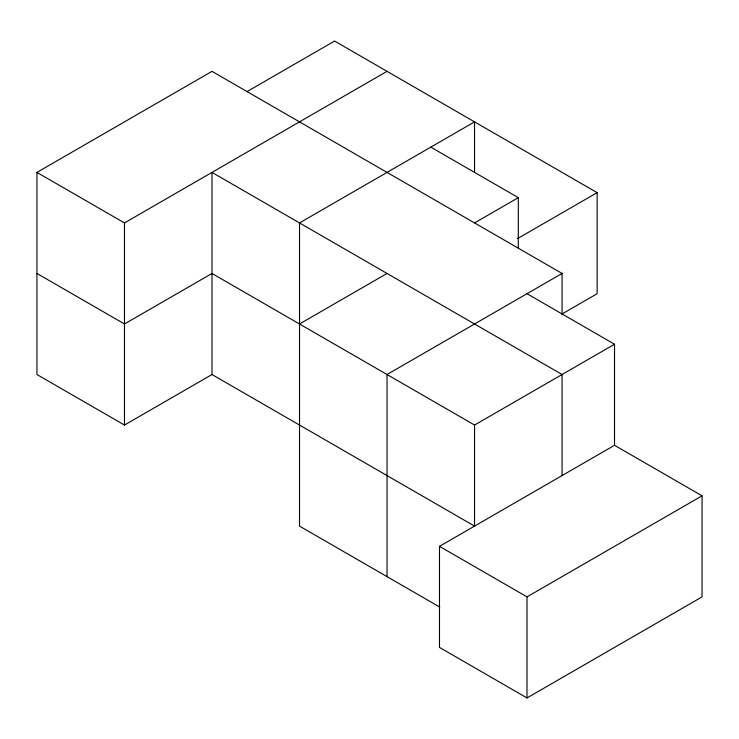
<?xml version="1.0" encoding="UTF-8"?>
<svg xmlns="http://www.w3.org/2000/svg" width="739" height="739" viewBox="0 0 739 739"><rect width="100%" height="100%" fill="white"/><g stroke="black" fill="none" stroke-linecap="round" stroke-linejoin="round"><path stroke-width="1.11" d="M614.525 445.294L702.05 495.823L702.05 596.881L527.009 697.949L439.483 647.41L439.483 546.352L614.525 445.294L614.525 344.235L474.558 425.045L474.558 526.113L211.991 374.525L124.475 425.054L36.95 374.525L36.95 172.399L211.991 71.341L562.074 273.458L562.074 314.805M247.057 91.59L334.582 41.051L597.14 192.648L597.14 293.706L562.333 313.807M36.95 172.399L124.475 222.929L387.033 71.341M299.517 323.987L387.033 273.458M474.558 222.929L518.316 197.664L518.316 248.193M517.577 238.586L597.14 192.648M562.074 273.458L387.033 374.516L387.033 576.642M439.483 546.352L527.009 596.881L702.05 495.823M430.791 147.135L518.316 197.664M527.009 293.706L614.525 344.235M474.558 425.045L211.991 273.458L124.475 323.987L36.95 273.458M439.742 607.07L299.517 526.113L299.517 222.929L474.558 121.87L474.558 172.399M562.074 475.583L562.074 374.516L211.991 172.399L211.991 374.525M527.009 596.881L527.009 697.949M124.475 222.929L124.475 425.054"/></g></svg>
